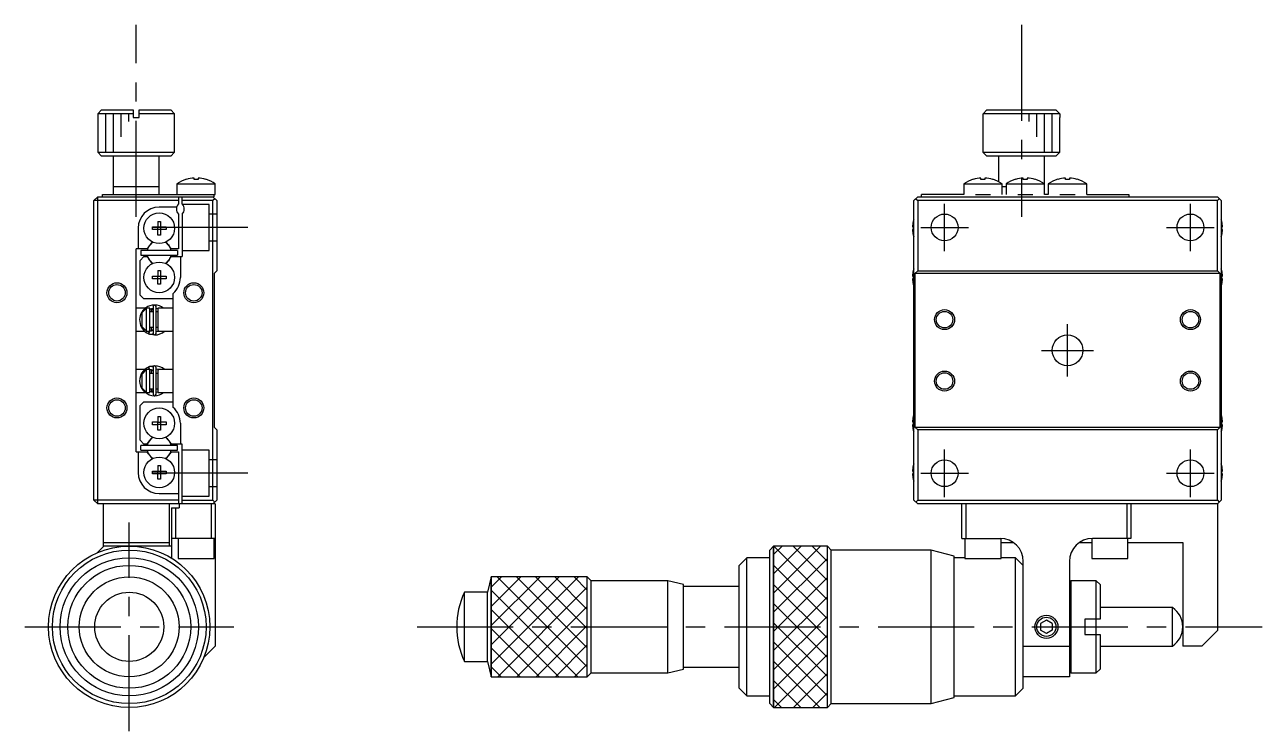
# Model space of a CAD drawing. Extents: x 16 to 397, y 5 to 228.
# Drawn here: x 235.5 to 396.5, y 91 to 183 of the extents above; entities that cross this region are included whole.
import ezdxf

# ---------------------------------------------------------------- set-up
doc = ezdxf.new("R2010")
doc.units = 0
doc.header["$LTSCALE"] = 10
doc.linetypes.add('CENTER', pattern=[2, 1.25, -0.25, 0.25, -0.25])
doc.linetypes.add('DASHED', pattern=[3.5, 2, -1.5])
doc.layers.get('0').update_dxf_attribs({"linetype": 'CONTINUOUS'})
doc.layers.add('CENTER', color=1, linetype='CENTER')

msp = doc.modelspace()

# ---------------------------------------------------------------- linework, layer by layer
at = {"color": 7, "linetype": 'CONTINUOUS'}
for p, q in [((245.458104, 171.868461), (244.958104, 171.368461)), ((249.558104, 171.368461), (244.958104, 171.368461)), ((244.958104, 171.368461), (244.958104, 166.368461)), ((245.458104, 171.868461), (249.558104, 171.868461)), ((249.558104, 171.868461), (249.558104, 170.868461)), ((249.558104, 170.868461), (250.358104, 170.868461)), ((250.358104, 171.868461), (254.458104, 171.868461)), ((250.358104, 170.868461), (250.358104, 171.868461)), ((254.958104, 171.368461), (250.358104, 171.368461)), ((254.958104, 171.368461), (254.458104, 171.868461)), ((254.958104, 166.368461), (254.958104, 171.368461)), ((360.171652, 170.868461), (360.187677, 170.868461)), ((360.171652, 170.868461), (360.171652, 166.368461)), ((360.187677, 171.368461), (360.689465, 171.868461)), ((360.187677, 170.868461), (360.187677, 171.368461)), ((370.155626, 171.368461), (360.187677, 171.368461)), ((360.689465, 171.868461), (369.653839, 171.868461)), ((369.653839, 171.868461), (370.155626, 171.368461)), ((370.155626, 171.368461), (370.155626, 170.868461)), ((370.155626, 170.868461), (370.171652, 170.868461)), ((370.171652, 166.368461), (370.171652, 170.868461)), ((244.958104, 166.368461), (254.958104, 166.368461)), ((244.958104, 166.368461), (245.458104, 165.868461)), ((254.458104, 165.868461), (254.958104, 166.368461)), ((360.171652, 166.368461), (370.171652, 166.368461)), ((360.171652, 166.368461), (360.671652, 165.868461)), ((369.671652, 165.868461), (370.171652, 166.368461)), ((254.458104, 165.868461), (245.458104, 165.868461)), ((246.958104, 165.868461), (246.958104, 160.868461)), ((252.958104, 160.868461), (252.958104, 165.868461)), ((369.671652, 165.868461), (360.671652, 165.868461)), ((362.171652, 165.868461), (362.171652, 162.549589)), ((368.171652, 160.868461), (368.171652, 165.868461)), ((256.499515, 162.831041), (256.496171, 162.837896)), ((257.498104, 162.831041), (257.498104, 163.003413)), ((258.018104, 162.831041), (257.498104, 162.831041)), ((258.018104, 163.003413), (258.018104, 162.831041)), ((259.020037, 162.837896), (259.016694, 162.831041)), ((358.913062, 162.831041), (358.909719, 162.837896)), ((359.911652, 162.831041), (359.911652, 163.003413)), ((360.431652, 162.831041), (359.911652, 162.831041)), ((360.431652, 163.003413), (360.431652, 162.831041)), ((361.433585, 162.837896), (361.430241, 162.831041)), ((364.413062, 162.831041), (364.409719, 162.837896)), ((365.411652, 162.831041), (365.411652, 163.003413)), ((365.931652, 162.831041), (365.411652, 162.831041)), ((365.931652, 163.003413), (365.931652, 162.831041)), ((366.933585, 162.837896), (366.930241, 162.831041)), ((369.913062, 162.831041), (369.909719, 162.837896)), ((370.911652, 162.831041), (370.911652, 163.003413)), ((371.431652, 162.831041), (370.911652, 162.831041)), ((371.431652, 163.003413), (371.431652, 162.831041)), ((372.433585, 162.837896), (372.430241, 162.831041)), ((252.958104, 161.868461), (246.958104, 161.868461)), ((255.258104, 162.260118), (260.258104, 162.260118)), ((255.258104, 162.260118), (255.258104, 160.868461)), ((260.258104, 160.868461), (260.258104, 162.260118)), ((357.671652, 162.260118), (357.671652, 160.868461)), ((357.671652, 162.260118), (362.671652, 162.260118)), ((362.671652, 160.868461), (362.671652, 162.260118)), ((363.171652, 161.868461), (362.671652, 161.868461)), ((363.171652, 162.260118), (363.171652, 160.868461)), ((363.171652, 162.260118), (368.171652, 162.260118)), ((368.671652, 162.260118), (368.671652, 160.868461)), ((368.671652, 162.260118), (373.671652, 162.260118)), ((373.671652, 160.868461), (373.671652, 162.260118)), ((244.958104, 160.568461), (244.458104, 160.068461)), ((244.458104, 121.068461), (244.458104, 160.068461)), ((255.458104, 160.068461), (244.458104, 160.068461)), ((244.958104, 160.568461), (260.058104, 160.568461)), ((244.958104, 120.568461), (244.958104, 160.568461)), ((245.558104, 160.568461), (245.558104, 160.868461)), ((245.558104, 160.868461), (260.258104, 160.868461)), ((255.458104, 160.568461), (255.458104, 159.629898)), ((255.958104, 159.629898), (255.958104, 160.568461)), ((259.958104, 160.068461), (255.958104, 160.068461)), ((259.958104, 160.568461), (260.458104, 160.068461)), ((260.208104, 160.318461), (259.958104, 160.068461)), ((259.958104, 121.068461), (259.958104, 160.068461)), ((260.058104, 160.868461), (260.058104, 160.568461)), ((260.458104, 160.068461), (260.458104, 150.918461)), ((351.671652, 160.568461), (351.171652, 160.068461)), ((351.171652, 121.068461), (351.171652, 160.068461)), ((351.421652, 160.318461), (351.671652, 160.068461)), ((351.671652, 160.568461), (390.671652, 160.568461)), ((390.671652, 160.068461), (351.671652, 160.068461)), ((351.671652, 160.068461), (351.671652, 150.918461)), ((352.171652, 160.568461), (352.171652, 160.868461)), ((357.671652, 160.868461), (352.171652, 160.868461)), ((359.191856, 160.868461), (361.151448, 160.868461)), ((364.691856, 160.868461), (366.651448, 160.868461)), ((368.671652, 160.868461), (368.171652, 160.868461)), ((370.191856, 160.868461), (372.151448, 160.868461)), ((373.671652, 160.868461), (379.171652, 160.868461)), ((379.171652, 160.868461), (379.171652, 160.568461)), ((391.171652, 160.068461), (390.671652, 160.568461)), ((390.921652, 160.318461), (390.671652, 160.068461)), ((390.671652, 150.918461), (390.671652, 160.068461)), ((391.171652, 160.068461), (391.171652, 121.068461)), ((255.239858, 159.218461), (252.958104, 159.218461)), ((255.458104, 158.307023), (255.458104, 153.768461)), ((255.958104, 158.307023), (255.958104, 152.768461)), ((354.971898, 158.307023), (355.371406, 158.307023)), ((386.971898, 158.307023), (387.371406, 158.307023)), ((250.208104, 156.468461), (250.208104, 153.768461)), ((252.071743, 156.288461), (252.071743, 156.648461)), ((252.071743, 156.648461), (252.778104, 156.648461)), ((252.778104, 156.288461), (252.071743, 156.288461)), ((252.778104, 157.354822), (253.138104, 157.354822)), ((252.778104, 157.354822), (252.778104, 156.648461)), ((252.788476, 156.638088), (252.778104, 156.648461)), ((252.788476, 156.298833), (252.778104, 156.288461)), ((252.778104, 155.582099), (252.778104, 156.288461)), ((252.788476, 156.638088), (253.127732, 156.638088)), ((252.788476, 156.298833), (252.788476, 156.638088)), ((253.127732, 156.298833), (252.788476, 156.298833)), ((253.127732, 156.638088), (253.138104, 156.648461)), ((253.127732, 156.638088), (253.127732, 156.298833)), ((253.127732, 156.298833), (253.138104, 156.288461)), ((253.138104, 157.354822), (253.138104, 156.648461)), ((253.138104, 156.648461), (253.844466, 156.648461)), ((253.138104, 156.288461), (253.138104, 155.582099)), ((253.844466, 156.288461), (253.138104, 156.288461)), ((253.844466, 156.648461), (253.844466, 156.288461)), ((350.981793, 156.648461), (351.10213, 156.648461)), ((351.10213, 156.288461), (350.981793, 156.288461)), ((351.097508, 157.357077), (351.10213, 157.354822)), ((351.10213, 156.648461), (351.10213, 156.288461)), ((391.241173, 157.354822), (391.245796, 157.357077)), ((391.241173, 156.648461), (391.361511, 156.648461)), ((391.241173, 156.288461), (391.241173, 156.648461)), ((391.361511, 156.288461), (391.241173, 156.288461)), ((253.138104, 155.582099), (252.778104, 155.582099)), ((351.10213, 155.582099), (351.097508, 155.579845)), ((391.245796, 155.579845), (391.241173, 155.582099)), ((249.958104, 127.368461), (249.958104, 153.768461)), ((251.407299, 153.768461), (249.958104, 153.768461)), ((250.558104, 153.568461), (250.558104, 152.968461)), ((255.358104, 153.568461), (250.558104, 153.568461)), ((251.557465, 154.028556), (251.407299, 153.768461)), ((254.50891, 153.768461), (254.358744, 154.028556)), ((255.458104, 153.768461), (254.50891, 153.768461)), ((255.358104, 153.568461), (255.358104, 152.968461)), ((250.958104, 152.768461), (250.458104, 152.268461)), ((250.458104, 147.768461), (250.458104, 152.268461)), ((250.558104, 152.968461), (255.358104, 152.968461)), ((250.958104, 152.768461), (251.407299, 152.768461)), ((251.407299, 152.768461), (251.557465, 152.508365)), ((254.358744, 152.508365), (254.50891, 152.768461)), ((254.50891, 152.768461), (255.958104, 152.768461)), ((255.708104, 152.768461), (255.708104, 150.068461)), ((252.071743, 149.888461), (252.071743, 150.248461)), ((252.071743, 150.248461), (252.778104, 150.248461)), ((252.778104, 149.888461), (252.071743, 149.888461)), ((252.778104, 150.954822), (253.138104, 150.954822)), ((252.778104, 150.954822), (252.778104, 150.248461)), ((252.788476, 150.238088), (252.778104, 150.248461)), ((252.788476, 149.898833), (252.778104, 149.888461)), ((252.778104, 149.182099), (252.778104, 149.888461)), ((252.788476, 150.238088), (253.127732, 150.238088)), ((252.788476, 149.898833), (252.788476, 150.238088)), ((253.127732, 149.898833), (252.788476, 149.898833)), ((253.127732, 150.238088), (253.138104, 150.248461)), ((253.127732, 150.238088), (253.127732, 149.898833)), ((253.127732, 149.898833), (253.138104, 149.888461)), ((253.138104, 150.954822), (253.138104, 150.248461)), ((253.138104, 150.248461), (253.844466, 150.248461)), ((253.138104, 149.888461), (253.138104, 149.182099)), ((253.844466, 149.888461), (253.138104, 149.888461)), ((253.844466, 150.248461), (253.844466, 149.888461)), ((260.108104, 150.568461), (260.458104, 150.918461)), ((260.108104, 150.568461), (260.108104, 130.568461)), ((350.981793, 150.248461), (351.10213, 150.248461)), ((351.10213, 149.888461), (350.981793, 149.888461)), ((351.097508, 150.957077), (351.10213, 150.954822)), ((351.10213, 150.248461), (351.10213, 149.888461)), ((351.321652, 150.568461), (351.671652, 150.918461)), ((391.021652, 150.568461), (351.321652, 150.568461)), ((351.321652, 150.568461), (351.321652, 130.568461)), ((351.671652, 150.918461), (390.671652, 150.918461)), ((390.671652, 150.918461), (391.021652, 150.568461)), ((391.021652, 130.568461), (391.021652, 150.568461)), ((391.241173, 150.954822), (391.245796, 150.957077)), ((391.241173, 150.248461), (391.361511, 150.248461)), ((391.241173, 149.888461), (391.241173, 150.248461)), ((391.361511, 149.888461), (391.241173, 149.888461)), ((253.138104, 149.182099), (252.778104, 149.182099)), ((351.10213, 149.182099), (351.097508, 149.179845)), ((391.245796, 149.179845), (391.241173, 149.182099)), ((250.458104, 147.768461), (250.958104, 147.268461)), ((254.758104, 147.268461), (250.958104, 147.268461)), ((254.758104, 133.147523), (254.758104, 147.989398)), ((251.167769, 146.068461), (249.958104, 146.068461)), ((250.758104, 145.484976), (251.258104, 146.014144)), ((250.758104, 143.651945), (250.758104, 145.484976)), ((251.758104, 146.068461), (251.258104, 146.068461)), ((251.258104, 146.068461), (251.258104, 143.068461)), ((251.583933, 146.311467), (251.5795, 146.310884)), ((251.643211, 146.336548), (251.588047, 146.315822)), ((251.7446, 145.947731), (251.758844, 145.953349)), ((251.75799, 145.954272), (252.151563, 146.059745)), ((251.758104, 143.068461), (251.758104, 146.068461)), ((252.151623, 145.568461), (251.758104, 145.568461)), ((251.758844, 145.953349), (251.772859, 145.958052)), ((251.772859, 145.958052), (251.787104, 145.962034)), ((251.787104, 145.962034), (251.80154, 145.965282)), ((251.80154, 145.965282), (251.816129, 145.967785)), ((251.816129, 145.967785), (251.830833, 145.969536)), ((251.830833, 145.969536), (251.845612, 145.970529)), ((251.845612, 145.970529), (251.860427, 145.970759)), ((251.860427, 145.970759), (251.875237, 145.970227)), ((251.875237, 145.970227), (251.890003, 145.968932)), ((251.890003, 145.968932), (251.904684, 145.96688)), ((251.904684, 145.96688), (251.919241, 145.964075)), ((251.919241, 145.964075), (251.933635, 145.960527)), ((251.933635, 145.960527), (251.947827, 145.956246)), ((251.947827, 145.956246), (251.961779, 145.951246)), ((251.958104, 145.568461), (251.958104, 145.953035)), ((251.961779, 145.951246), (251.975457, 145.945542)), ((251.975457, 145.945542), (251.988824, 145.939149)), ((251.988824, 145.939149), (252.001846, 145.932089)), ((252.001846, 145.932089), (252.014491, 145.92438)), ((252.014491, 145.92438), (252.026728, 145.916046)), ((252.026728, 145.916046), (252.038527, 145.907109)), ((252.038527, 145.907109), (252.04986, 145.897596)), ((252.04986, 145.897596), (252.0607, 145.887531)), ((252.0607, 145.887531), (252.071023, 145.876943)), ((252.071023, 145.876943), (252.080806, 145.865858)), ((252.080806, 145.865858), (252.090025, 145.854308)), ((252.090025, 145.854308), (252.098662, 145.84232)), ((252.098662, 145.84232), (252.106697, 145.829926)), ((252.106697, 145.829926), (252.114114, 145.817157)), ((252.114114, 145.817157), (252.120897, 145.804044)), ((252.120897, 145.804044), (252.127031, 145.790619)), ((252.127031, 145.790619), (252.132505, 145.776916)), ((252.132505, 145.776916), (252.137307, 145.762966)), ((252.137307, 145.762966), (252.141427, 145.748804)), ((252.141427, 145.748804), (252.144858, 145.734462)), ((252.144858, 145.734462), (252.147593, 145.719975)), ((252.147593, 145.719975), (252.149626, 145.705375)), ((252.149626, 145.705375), (252.150953, 145.690697)), ((252.150953, 145.690697), (252.151573, 145.675975)), ((252.151573, 145.675975), (252.151623, 145.670652)), ((252.151623, 146.271539), (252.151623, 142.771539)), ((252.551623, 142.771539), (252.551623, 146.271539)), ((252.758104, 145.568461), (252.551623, 145.568461)), ((252.551676, 146.059431), (252.758224, 146.018227)), ((252.758104, 146.068461), (252.758104, 143.068461)), ((254.758104, 146.068461), (252.758104, 146.068461)), ((251.258104, 143.122777), (250.758104, 143.651945)), ((251.758104, 143.568461), (252.151623, 143.568461)), ((251.958104, 143.090131), (251.958104, 143.568461)), ((252.150261, 143.343777), (252.148522, 143.32915)), ((252.151296, 143.358471), (252.150261, 143.343777)), ((252.151623, 143.372426), (252.151296, 143.358471)), ((252.551623, 143.568461), (252.758104, 143.568461)), ((249.958104, 143.068461), (251.054306, 143.068461)), ((251.258104, 143.068461), (251.758104, 143.068461)), ((251.578654, 142.732599), (251.588085, 142.728563)), ((251.579237, 142.732255), (251.647393, 142.96599)), ((251.584171, 142.750844), (251.583617, 142.743861)), ((251.583617, 142.743861), (251.583633, 142.738031)), ((251.583633, 142.738031), (251.584219, 142.733395)), ((251.585291, 142.758934), (251.584171, 142.750844)), ((251.584219, 142.733395), (251.585447, 142.729841)), ((251.586969, 142.768073), (251.585291, 142.758934)), ((251.585447, 142.729841), (251.587291, 142.727671)), ((251.589193, 142.778199), (251.586969, 142.768073)), ((251.587291, 142.727671), (251.588047, 142.727255)), ((251.588047, 142.727255), (251.618398, 142.715187)), ((251.59195, 142.789242), (251.589193, 142.778199)), ((251.595219, 142.801127), (251.59195, 142.789242)), ((251.598977, 142.81377), (251.595219, 142.801127)), ((251.6032, 142.827086), (251.598977, 142.81377)), ((251.607858, 142.840981), (251.6032, 142.827086)), ((251.612919, 142.855362), (251.607858, 142.840981)), ((251.618347, 142.870128), (251.612919, 142.855362)), ((251.624106, 142.885177), (251.618347, 142.870128)), ((251.618398, 142.715187), (251.651014, 142.704023)), ((251.630157, 142.900407), (251.624106, 142.885177)), ((251.636456, 142.915711), (251.630157, 142.900407)), ((251.642961, 142.930985), (251.636456, 142.915711)), ((251.641051, 142.706983), (252.327312, 142.573)), ((251.649627, 142.946124), (251.642961, 142.930985)), ((251.647393, 142.96599), (251.704572, 143.068512)), ((251.656408, 142.961022), (251.649627, 142.946124)), ((251.651014, 142.704023), (251.684134, 142.694508)), ((251.663258, 142.975578), (251.656408, 142.961022)), ((251.670128, 142.989691), (251.663258, 142.975578)), ((251.676972, 143.003264), (251.670128, 142.989691)), ((251.683743, 143.016204), (251.676972, 143.003264)), ((251.690394, 143.02842), (251.683743, 143.016204)), ((251.684134, 142.694508), (251.717677, 142.686665)), ((251.696879, 143.039829), (251.690394, 143.02842)), ((251.703154, 143.050353), (251.696879, 143.039829)), ((251.709175, 143.059919), (251.703154, 143.050353)), ((251.7149, 143.068461), (251.709175, 143.059919)), ((251.717677, 142.686665), (251.75156, 142.680511)), ((251.74208, 143.09518), (251.721634, 143.104074)), ((251.75179, 143.092402), (251.7446, 143.095347)), ((251.75156, 142.680511), (251.785701, 142.676061)), ((251.765716, 143.087323), (251.75179, 143.092402)), ((251.779884, 143.082963), (251.765716, 143.087323)), ((251.794258, 143.079336), (251.779884, 143.082963)), ((251.785701, 142.676061), (251.820015, 142.673325)), ((251.808799, 143.076453), (251.794258, 143.079336)), ((251.823468, 143.074322), (251.808799, 143.076453)), ((251.820015, 142.673325), (251.85442, 142.67231)), ((251.838224, 143.072949), (251.823468, 143.074322)), ((251.853029, 143.072338), (251.838224, 143.072949)), ((251.867841, 143.072489), (251.853029, 143.072338)), ((251.85442, 142.67231), (251.888831, 142.673017)), ((251.882621, 143.073402), (251.867841, 143.072489)), ((251.89733, 143.075073), (251.882621, 143.073402)), ((251.888831, 142.673017), (251.923165, 142.675446)), ((251.911927, 143.077496), (251.89733, 143.075073)), ((251.926375, 143.080663), (251.911927, 143.077496)), ((251.923165, 142.675446), (251.957339, 142.679588)), ((251.940636, 143.084563), (251.926375, 143.080663)), ((251.954673, 143.089184), (251.940636, 143.084563)), ((251.96845, 143.094511), (251.954673, 143.089184)), ((251.957339, 142.679588), (251.991268, 142.685436)), ((251.981932, 143.100528), (251.96845, 143.094511)), ((251.995086, 143.107217), (251.981932, 143.100528)), ((251.991268, 142.685436), (252.024871, 142.692975)), ((252.007881, 143.114558), (251.995086, 143.107217)), ((252.020285, 143.122531), (252.007881, 143.114558)), ((252.032269, 143.131113), (252.020285, 143.122531)), ((252.024871, 142.692975), (252.058065, 142.702186)), ((252.043806, 143.140279), (252.032269, 143.131113)), ((252.054868, 143.150007), (252.043806, 143.140279)), ((252.065431, 143.160268), (252.054868, 143.150007)), ((252.058065, 142.702186), (252.09077, 142.713048)), ((252.075472, 143.171038), (252.065431, 143.160268)), ((252.084967, 143.182288), (252.075472, 143.171038)), ((252.093896, 143.19399), (252.084967, 143.182288)), ((252.09077, 142.713048), (252.122905, 142.725534)), ((252.102241, 143.206114), (252.093896, 143.19399)), ((252.109983, 143.218631), (252.102241, 143.206114)), ((252.117105, 143.23151), (252.109983, 143.218631)), ((252.123592, 143.244721), (252.117105, 143.23151)), ((252.122905, 142.725534), (252.154219, 142.739533)), ((252.129432, 143.258231), (252.123592, 143.244721)), ((252.13461, 143.27201), (252.129432, 143.258231)), ((252.139118, 143.286024), (252.13461, 143.27201)), ((252.142944, 143.300241), (252.139118, 143.286024)), ((252.146081, 143.314627), (252.142944, 143.300241)), ((252.148522, 143.32915), (252.146081, 143.314627)), ((252.786395, 143.032856), (252.551673, 142.983359)), ((252.758104, 143.068461), (254.758104, 143.068461)), ((252.892915, 143.068227), (252.786395, 143.032856)), ((252.326131, 138.563905), (251.642139, 138.430362)), ((251.054249, 138.068461), (249.958104, 138.068461)), ((250.758104, 137.484976), (251.258104, 138.014144)), ((250.758104, 135.651945), (250.758104, 137.484976)), ((251.758104, 138.068461), (251.258104, 138.068461)), ((251.258104, 138.068461), (251.258104, 135.068461)), ((251.579237, 138.404666), (251.647393, 138.170931)), ((251.583617, 138.39306), (251.583633, 138.39889)), ((251.584171, 138.386077), (251.583617, 138.39306)), ((251.583633, 138.39889), (251.584219, 138.403526)), ((251.585291, 138.377987), (251.584171, 138.386077)), ((251.584219, 138.403526), (251.585447, 138.40708)), ((251.586969, 138.368848), (251.585291, 138.377987)), ((251.585447, 138.40708), (251.587291, 138.40925)), ((251.589193, 138.358722), (251.586969, 138.368848)), ((251.587291, 138.40925), (251.588047, 138.409666)), ((251.605773, 138.416916), (251.588047, 138.409666)), ((251.59195, 138.347679), (251.589193, 138.358722)), ((251.595219, 138.335794), (251.59195, 138.347679)), ((251.598977, 138.323151), (251.595219, 138.335794)), ((251.6032, 138.309835), (251.598977, 138.323151)), ((251.607858, 138.29594), (251.6032, 138.309835)), ((251.638147, 138.428711), (251.605773, 138.416916)), ((251.612919, 138.281559), (251.607858, 138.29594)), ((251.618347, 138.266794), (251.612919, 138.281559)), ((251.624106, 138.251744), (251.618347, 138.266794)), ((251.630157, 138.236515), (251.624106, 138.251744)), ((251.636456, 138.22121), (251.630157, 138.236515)), ((251.642961, 138.205936), (251.636456, 138.22121)), ((251.671058, 138.43887), (251.638147, 138.428711)), ((251.649627, 138.190797), (251.642961, 138.205936)), ((251.647393, 138.170931), (251.704572, 138.068409)), ((251.656408, 138.175899), (251.649627, 138.190797)), ((251.663258, 138.161343), (251.656408, 138.175899)), ((251.670128, 138.14723), (251.663258, 138.161343)), ((251.676972, 138.133657), (251.670128, 138.14723)), ((251.704427, 138.447369), (251.671058, 138.43887)), ((251.683743, 138.120718), (251.676972, 138.133657)), ((251.690394, 138.108501), (251.683743, 138.120718)), ((251.696879, 138.097092), (251.690394, 138.108501)), ((251.703154, 138.086568), (251.696879, 138.097092)), ((251.709175, 138.077002), (251.703154, 138.086568)), ((251.738171, 138.454188), (251.704427, 138.447369)), ((251.7149, 138.068461), (251.709175, 138.077002)), ((251.77221, 138.45931), (251.738171, 138.454188)), ((251.7446, 138.041574), (251.758844, 138.047193)), ((251.758104, 135.068461), (251.758104, 138.068461)), ((252.151623, 137.568461), (251.758104, 137.568461)), ((251.758844, 138.047193), (251.772859, 138.051896)), ((251.806459, 138.462722), (251.77221, 138.45931)), ((251.772859, 138.051896), (251.787104, 138.055878)), ((251.787104, 138.055878), (251.80154, 138.059126)), ((251.80154, 138.059126), (251.816129, 138.061629)), ((251.840836, 138.464416), (251.806459, 138.462722)), ((251.816129, 138.061629), (251.830833, 138.06338)), ((251.830833, 138.06338), (251.845612, 138.064373)), ((251.875257, 138.464389), (251.840836, 138.464416)), ((251.845612, 138.064373), (251.860427, 138.064603)), ((251.860427, 138.064603), (251.875237, 138.064071)), ((251.875237, 138.064071), (251.890003, 138.062776)), ((251.909638, 138.462639), (251.875257, 138.464389)), ((251.890003, 138.062776), (251.904684, 138.060723)), ((251.904684, 138.060723), (251.919241, 138.057919)), ((251.943896, 138.45917), (251.909638, 138.462639)), ((251.919241, 138.057919), (251.933635, 138.054371)), ((251.933635, 138.054371), (251.947827, 138.05009)), ((251.977946, 138.45399), (251.943896, 138.45917)), ((251.947827, 138.05009), (251.961779, 138.04509)), ((251.958104, 137.568461), (251.958104, 138.046787)), ((251.961779, 138.04509), (251.975457, 138.039385)), ((251.975457, 138.039385), (251.988824, 138.032993)), ((252.011705, 138.447111), (251.977946, 138.45399)), ((251.988824, 138.032993), (252.001846, 138.025932)), ((252.001846, 138.025932), (252.014491, 138.018224)), ((252.045091, 138.438549), (252.011705, 138.447111)), ((252.014491, 138.018224), (252.026728, 138.00989)), ((252.026728, 138.00989), (252.038527, 138.000953)), ((252.038527, 138.000953), (252.04986, 137.99144)), ((252.078023, 138.428323), (252.045091, 138.438549)), ((252.04986, 137.99144), (252.0607, 137.981375)), ((252.0607, 137.981375), (252.071023, 137.970786)), ((252.071023, 137.970786), (252.080806, 137.959702)), ((252.110418, 138.416459), (252.078023, 138.428323)), ((252.080806, 137.959702), (252.090025, 137.948151)), ((252.090025, 137.948151), (252.098662, 137.936164)), ((252.098662, 137.936164), (252.106697, 137.92377)), ((252.106697, 137.92377), (252.114114, 137.911)), ((252.142197, 138.402984), (252.110418, 138.416459)), ((252.114114, 137.911), (252.120897, 137.897888)), ((252.120897, 137.897888), (252.127031, 137.884463)), ((252.127031, 137.884463), (252.132505, 137.87076)), ((252.132505, 137.87076), (252.137307, 137.85681)), ((252.137307, 137.85681), (252.141427, 137.842648)), ((252.141427, 137.842648), (252.144858, 137.828306)), ((252.154268, 138.397364), (252.142197, 138.402984)), ((252.144858, 137.828306), (252.147593, 137.813818)), ((252.147593, 137.813818), (252.149626, 137.799219)), ((252.149626, 137.799219), (252.150953, 137.784541)), ((252.150953, 137.784541), (252.151573, 137.769819)), ((252.151573, 137.769819), (252.151623, 137.764495)), ((252.151623, 138.365382), (252.151623, 134.865382)), ((252.551623, 134.865382), (252.551623, 138.365382)), ((252.758104, 137.568461), (252.551623, 137.568461)), ((252.551645, 138.153566), (252.781311, 138.105544)), ((252.758104, 138.068461), (252.758104, 135.068461)), ((254.758104, 138.068461), (252.758104, 138.068461)), ((252.781311, 138.105544), (252.892363, 138.0689)), ((251.258104, 135.122777), (250.758104, 135.651945)), ((251.758104, 135.568461), (252.151623, 135.568461)), ((251.958104, 135.183883), (251.958104, 135.568461)), ((252.102241, 135.299958), (252.093896, 135.287833)), ((252.109983, 135.312475), (252.102241, 135.299958)), ((252.117105, 135.325354), (252.109983, 135.312475)), ((252.123592, 135.338565), (252.117105, 135.325354)), ((252.129432, 135.352075), (252.123592, 135.338565)), ((252.13461, 135.365854), (252.129432, 135.352075)), ((252.139118, 135.379868), (252.13461, 135.365854)), ((252.142944, 135.394084), (252.139118, 135.379868)), ((252.146081, 135.408471), (252.142944, 135.394084)), ((252.148522, 135.422994), (252.146081, 135.408471)), ((252.150261, 135.43762), (252.148522, 135.422994)), ((252.151296, 135.452315), (252.150261, 135.43762)), ((252.151623, 135.46627), (252.151296, 135.452315)), ((252.551623, 135.568461), (252.758104, 135.568461)), ((249.958104, 135.068461), (251.16678, 135.068461)), ((250.958104, 133.868461), (250.458104, 133.368461)), ((250.958104, 133.868461), (254.758104, 133.868461)), ((251.258104, 135.068461), (251.758104, 135.068461)), ((251.582287, 134.825127), (251.5795, 134.826038)), ((251.588047, 134.821099), (251.645944, 134.799484)), ((251.75179, 135.186246), (251.7446, 135.189191)), ((251.765716, 135.181166), (251.75179, 135.186246)), ((252.15153, 135.07718), (251.757923, 135.182676)), ((251.779884, 135.176807), (251.765716, 135.181166)), ((251.794258, 135.17318), (251.779884, 135.176807)), ((251.808799, 135.170297), (251.794258, 135.17318)), ((251.823468, 135.168166), (251.808799, 135.170297)), ((251.838224, 135.166793), (251.823468, 135.168166)), ((251.853029, 135.166181), (251.838224, 135.166793)), ((251.867841, 135.166333), (251.853029, 135.166181)), ((251.882621, 135.167246), (251.867841, 135.166333)), ((251.89733, 135.168917), (251.882621, 135.167246)), ((251.911927, 135.17134), (251.89733, 135.168917)), ((251.926375, 135.174507), (251.911927, 135.17134)), ((251.940636, 135.178407), (251.926375, 135.174507)), ((251.954673, 135.183028), (251.940636, 135.178407)), ((251.96845, 135.188355), (251.954673, 135.183028)), ((251.981932, 135.194372), (251.96845, 135.188355)), ((251.995086, 135.201061), (251.981932, 135.194372)), ((252.007881, 135.208402), (251.995086, 135.201061)), ((252.020285, 135.216375), (252.007881, 135.208402)), ((252.032269, 135.224956), (252.020285, 135.216375)), ((252.043806, 135.234123), (252.032269, 135.224956)), ((252.054868, 135.24385), (252.043806, 135.234123)), ((252.065431, 135.254112), (252.054868, 135.24385)), ((252.075472, 135.264882), (252.065431, 135.254112)), ((252.084967, 135.276132), (252.075472, 135.264882)), ((252.093896, 135.287833), (252.084967, 135.276132)), ((252.758194, 135.118687), (252.551627, 135.077484)), ((252.758104, 135.068461), (254.758104, 135.068461)), ((250.458104, 128.868461), (250.458104, 133.368461)), ((252.071743, 130.888461), (252.071743, 131.248461)), ((252.071743, 131.248461), (252.778104, 131.248461)), ((252.778104, 130.888461), (252.071743, 130.888461)), ((252.778104, 131.954822), (253.138104, 131.954822)), ((252.778104, 131.954822), (252.778104, 131.248461)), ((252.788476, 131.238088), (252.778104, 131.248461)), ((252.788476, 130.898833), (252.778104, 130.888461)), ((252.778104, 130.182099), (252.778104, 130.888461)), ((252.788476, 131.238088), (253.127732, 131.238088)), ((252.788476, 130.898833), (252.788476, 131.238088)), ((253.127732, 130.898833), (252.788476, 130.898833)), ((253.127732, 131.238088), (253.138104, 131.248461)), ((253.127732, 131.238088), (253.127732, 130.898833)), ((253.127732, 130.898833), (253.138104, 130.888461)), ((253.138104, 131.954822), (253.138104, 131.248461)), ((253.138104, 131.248461), (253.844466, 131.248461)), ((253.138104, 130.888461), (253.138104, 130.182099)), ((253.844466, 130.888461), (253.138104, 130.888461)), ((253.844466, 131.248461), (253.844466, 130.888461)), ((255.708104, 131.068461), (255.708104, 128.368461)), ((260.458104, 130.218461), (260.108104, 130.568461)), ((350.981793, 131.248461), (351.10213, 131.248461)), ((351.10213, 130.888461), (350.981793, 130.888461)), ((351.097508, 131.957077), (351.10213, 131.954822)), ((351.10213, 131.248461), (351.10213, 130.888461)), ((351.671652, 130.218461), (351.321652, 130.568461)), ((351.321652, 130.568461), (391.021652, 130.568461)), ((391.021652, 130.568461), (390.671652, 130.218461)), ((391.241173, 131.954822), (391.245796, 131.957077)), ((391.241173, 131.248461), (391.361511, 131.248461)), ((391.241173, 130.888461), (391.241173, 131.248461)), ((391.361511, 130.888461), (391.241173, 130.888461)), ((250.458104, 128.868461), (250.958104, 128.368461)), ((253.138104, 130.182099), (252.778104, 130.182099)), ((260.458104, 130.218461), (260.458104, 121.068461)), ((351.10213, 130.182099), (351.097508, 130.179845)), ((351.671652, 130.218461), (351.671652, 121.068461)), ((390.671652, 130.218461), (351.671652, 130.218461)), ((390.671652, 121.068461), (390.671652, 130.218461)), ((391.245796, 130.179845), (391.241173, 130.182099)), ((249.958104, 127.368461), (251.407299, 127.368461)), ((250.208104, 127.368461), (250.208104, 124.668461)), ((250.558104, 127.568461), (250.558104, 128.168461)), ((255.358104, 128.168461), (250.558104, 128.168461)), ((250.558104, 127.568461), (255.358104, 127.568461)), ((251.407299, 128.368461), (250.958104, 128.368461)), ((251.407299, 128.368461), (251.557465, 128.628556)), ((251.557465, 127.108365), (251.407299, 127.368461)), ((254.358744, 128.628556), (254.50891, 128.368461)), ((254.50891, 127.368461), (254.358744, 127.108365)), ((255.958104, 128.368461), (254.50891, 128.368461)), ((254.50891, 127.368461), (255.458104, 127.368461)), ((255.358104, 127.568461), (255.358104, 128.168461)), ((255.458104, 127.368461), (255.458104, 120.568461)), ((255.958104, 120.568461), (255.958104, 128.368461)), ((252.071743, 124.488461), (252.071743, 124.848461)), ((252.071743, 124.848461), (252.778104, 124.848461)), ((252.778104, 124.488461), (252.071743, 124.488461)), ((252.778104, 125.554822), (253.138104, 125.554822)), ((252.778104, 125.554822), (252.778104, 124.848461)), ((252.788476, 124.838088), (252.778104, 124.848461)), ((252.788476, 124.498833), (252.778104, 124.488461)), ((252.778104, 123.782099), (252.778104, 124.488461)), ((252.788476, 124.838088), (253.127732, 124.838088)), ((252.788476, 124.498833), (252.788476, 124.838088)), ((253.127732, 124.498833), (252.788476, 124.498833)), ((253.127732, 124.838088), (253.138104, 124.848461)), ((253.127732, 124.838088), (253.127732, 124.498833)), ((253.127732, 124.498833), (253.138104, 124.488461)), ((253.138104, 125.554822), (253.138104, 124.848461)), ((253.138104, 124.848461), (253.844466, 124.848461)), ((253.138104, 124.488461), (253.138104, 123.782099)), ((253.844466, 124.488461), (253.138104, 124.488461)), ((253.844466, 124.848461), (253.844466, 124.488461)), ((350.981793, 124.848461), (351.10213, 124.848461)), ((351.10213, 124.488461), (350.981793, 124.488461)), ((351.097508, 125.557077), (351.10213, 125.554822)), ((351.10213, 124.848461), (351.10213, 124.488461)), ((391.241173, 125.554822), (391.245796, 125.557077)), ((391.241173, 124.848461), (391.361511, 124.848461)), ((391.241173, 124.488461), (391.241173, 124.848461)), ((391.361511, 124.488461), (391.241173, 124.488461)), ((253.138104, 123.782099), (252.778104, 123.782099)), ((351.10213, 123.782099), (351.097508, 123.779845)), ((391.245796, 123.779845), (391.241173, 123.782099)), ((244.958104, 120.568461), (244.458104, 121.068461)), ((255.458104, 121.068461), (244.458104, 121.068461)), ((252.958104, 121.918461), (255.458104, 121.918461)), ((255.958104, 121.068461), (259.958104, 121.068461)), ((259.958104, 121.068461), (260.208104, 120.818461)), ((260.458104, 121.068461), (259.958104, 120.568461)), ((351.171652, 121.068461), (351.671652, 120.568461)), ((351.671652, 121.068461), (351.421652, 120.818461)), ((351.671652, 121.068461), (390.671652, 121.068461)), ((390.671652, 121.068461), (390.921652, 120.818461)), ((390.671652, 120.568461), (391.171652, 121.068461)), ((255.458104, 120.568461), (244.958104, 120.568461)), ((245.658104, 120.568461), (245.658104, 114.968461)), ((254.258104, 120.568461), (254.258104, 115.068461)), ((254.558104, 120.068461), (254.558104, 113.512732)), ((254.558104, 120.068461), (255.558104, 120.068461)), ((255.058104, 120.068461), (255.058104, 116.068461)), ((255.558104, 120.568461), (255.558104, 120.068461)), ((260.258104, 120.568461), (255.558104, 120.568461)), ((259.758104, 116.068461), (259.758104, 120.568461)), ((260.258104, 120.568461), (260.258104, 102.068461)), ((390.671652, 120.568461), (351.671652, 120.568461)), ((357.421652, 116.068461), (357.421652, 120.568461)), ((357.921652, 120.568461), (357.921652, 116.068461)), ((378.921652, 116.068461), (378.921652, 120.568461)), ((379.421652, 120.568461), (379.421652, 116.068461)), ((390.671652, 120.568461), (390.671652, 104.068461)), ((260.258104, 116.068461), (254.558104, 116.068461)), ((255.408104, 116.068461), (255.408104, 113.468461)), ((260.108104, 113.468461), (260.108104, 116.068461)), ((357.421652, 116.068461), (362.421652, 116.068461)), ((357.821652, 116.068461), (357.821652, 113.468461)), ((362.521652, 113.468461), (362.521652, 116.066793)), ((374.321652, 116.066793), (374.321652, 113.468461)), ((379.421652, 116.068461), (374.421652, 116.068461)), ((379.021652, 113.468461), (379.021652, 116.068461)), ((245.758104, 115.068461), (244.899454, 114.209811)), ((245.658104, 115.568461), (254.258104, 115.568461)), ((254.558104, 115.068461), (245.758104, 115.068461)), ((332.921652, 115.068461), (332.421652, 114.568461)), ((332.421652, 94.568461), (332.421652, 114.568461)), ((339.921652, 115.068461), (332.921652, 115.068461)), ((332.921652, 94.068461), (332.921652, 115.068461)), ((339.921652, 115.068461), (332.921652, 115.068461)), ((332.921652, 115.068461), (332.921652, 94.068461)), ((340.421652, 114.568461), (339.921652, 115.068461)), ((339.921652, 94.068461), (339.921652, 115.068461)), ((339.921652, 94.068461), (339.921652, 115.068461)), ((353.421652, 114.568461), (340.421652, 114.568461)), ((340.421652, 94.568461), (340.421652, 114.568461)), ((356.421652, 113.768461), (353.421652, 114.568461)), ((353.421652, 94.568461), (353.421652, 114.568461)), ((362.521652, 115.568461), (364.079964, 115.568461)), ((372.763339, 115.568461), (374.321652, 115.568461)), ((379.021652, 115.568461), (386.171652, 115.568461)), ((386.171652, 115.568461), (386.171652, 102.068461)), ((255.408104, 113.468461), (260.108104, 113.468461)), ((329.421652, 113.568461), (328.421652, 112.568461)), ((332.421652, 113.568461), (329.421652, 113.568461)), ((329.421652, 95.568461), (329.421652, 113.568461)), ((356.421652, 95.368461), (356.421652, 113.768461)), ((357.821652, 113.568461), (356.421652, 113.568461)), ((357.821652, 113.468461), (362.521652, 113.468461)), ((364.421652, 113.568461), (362.521652, 113.568461)), ((365.421652, 112.568461), (364.421652, 113.568461)), ((364.421652, 95.568461), (364.421652, 113.568461)), ((365.421652, 96.568461), (365.421652, 113.068461)), ((371.421652, 113.068461), (371.421652, 98.068461)), ((374.321652, 113.468461), (379.021652, 113.468461)), ((328.421652, 96.568461), (328.421652, 112.568461)), ((296.171652, 111.068461), (295.671652, 109.068461)), ((308.671652, 111.068461), (296.171652, 111.068461)), ((296.171652, 98.068461), (296.171652, 111.068461)), ((308.671652, 111.068461), (296.171652, 111.068461)), ((296.171652, 111.068461), (296.171652, 98.068461)), ((309.171652, 110.568461), (308.671652, 111.068461)), ((308.671652, 98.068461), (308.671652, 111.068461)), ((308.671652, 98.068461), (308.671652, 111.068461)), ((319.171652, 110.568461), (309.171652, 110.568461)), ((309.171652, 98.568461), (309.171652, 110.568461)), ((321.171652, 110.068461), (319.171652, 110.568461)), ((319.171652, 98.568461), (319.171652, 110.568461)), ((321.171652, 99.068461), (321.171652, 110.068461)), ((328.421652, 109.818461), (321.171652, 109.818461)), ((371.621652, 110.568461), (371.421652, 110.368461)), ((371.621652, 110.568461), (371.621652, 98.568461)), ((374.921652, 110.568461), (371.621652, 110.568461)), ((375.421652, 110.068461), (374.921652, 110.568461)), ((374.921652, 98.568461), (374.921652, 110.568461)), ((375.421652, 110.068461), (375.421652, 105.568461)), ((295.671652, 109.068461), (292.684819, 109.068461)), ((292.684819, 100.068461), (292.684819, 109.068461)), ((295.671652, 100.068461), (295.671652, 109.068461)), ((384.829964, 107.068461), (375.421652, 107.068461)), ((384.829964, 102.068461), (384.829964, 107.068461)), ((368.421652, 105.434486), (367.671652, 105.001473)), ((367.671652, 105.001473), (367.671652, 104.135448)), ((369.171652, 105.001473), (368.421652, 105.434486)), ((369.171652, 105.001473), (369.171652, 104.135448)), ((373.421652, 105.568461), (373.421652, 103.568461)), ((375.421652, 105.568461), (373.421652, 105.568461)), ((368.421652, 103.702435), (367.671652, 104.135448)), ((369.171652, 104.135448), (368.421652, 103.702435)), ((373.421652, 103.568461), (375.421652, 103.568461)), ((375.421652, 103.568461), (375.421652, 99.068461)), ((388.671652, 102.068461), (390.671652, 104.068461)), ((258.772105, 100.582461), (260.258104, 102.068461)), ((365.421652, 102.068461), (371.421652, 102.068461)), ((375.421652, 102.068461), (384.829964, 102.068461)), ((388.671652, 102.068461), (386.171652, 102.068461)), ((292.684819, 100.068461), (295.671652, 100.068461)), ((295.671652, 100.068461), (296.171652, 98.068461)), ((308.671652, 98.068461), (309.171652, 98.568461)), ((309.171652, 98.568461), (319.171652, 98.568461)), ((319.171652, 98.568461), (321.171652, 99.068461)), ((321.171652, 99.318461), (328.421652, 99.318461)), ((371.421652, 98.768461), (371.621652, 98.568461)), ((371.621652, 98.568461), (374.921652, 98.568461)), ((374.921652, 98.568461), (375.421652, 99.068461)), ((296.171652, 98.068461), (308.671652, 98.068461)), ((296.171652, 98.068461), (308.671652, 98.068461)), ((371.421652, 98.068461), (365.421652, 98.068461)), ((328.421652, 96.568461), (329.421652, 95.568461)), ((329.421652, 95.568461), (332.421652, 95.568461)), ((353.421652, 94.568461), (356.421652, 95.368461)), ((356.421652, 95.568461), (364.421652, 95.568461)), ((364.421652, 95.568461), (365.421652, 96.568461)), ((332.421652, 94.568461), (332.921652, 94.068461)), ((332.921652, 94.068461), (339.921652, 94.068461)), ((332.921652, 94.068461), (339.921652, 94.068461)), ((339.921652, 94.068461), (340.421652, 94.568461)), ((340.421652, 94.568461), (353.421652, 94.568461))]:
    msp.add_line(p, q, dxfattribs=at)
at = {"color": 3, "linetype": 'CONTINUOUS'}
for p, q in [((245.958104, 171.368461), (245.958104, 166.368461)), ((246.958104, 171.368461), (246.958104, 166.368461)), ((247.958104, 171.368461), (247.958104, 168.368461)), ((248.958104, 171.368461), (248.958104, 170.368461)), ((366.171652, 170.368461), (366.171652, 171.368461)), ((367.171652, 168.368461), (367.171652, 171.368461)), ((368.171652, 166.368461), (368.171652, 171.368461)), ((369.171652, 166.368461), (369.171652, 171.368461)), ((332.921652, 113.969772), (334.02034, 115.068461)), ((332.921652, 111.469772), (336.52034, 115.068461)), ((332.921652, 108.969772), (339.02034, 115.068461)), ((332.946498, 115.068461), (339.921652, 108.093306)), ((335.446498, 115.068461), (339.921652, 110.593306)), ((337.946498, 115.068461), (339.921652, 113.093306)), ((332.921652, 106.469772), (339.921652, 113.469772)), ((332.921652, 112.593306), (339.921652, 105.593306)), ((296.171652, 109.719772), (297.52034, 111.068461)), ((296.171652, 107.219772), (300.02034, 111.068461)), ((296.171652, 104.719772), (302.52034, 111.068461)), ((296.171652, 102.219772), (305.02034, 111.068461)), ((296.171652, 99.719772), (307.52034, 111.068461)), ((296.946498, 111.068461), (308.671652, 99.343306)), ((297.02034, 98.068461), (308.671652, 109.719772)), ((299.446498, 111.068461), (308.671652, 101.843306)), ((301.946498, 111.068461), (308.671652, 104.343306)), ((304.446498, 111.068461), (308.671652, 106.843306)), ((306.946498, 111.068461), (308.671652, 109.343306)), ((332.921652, 103.969772), (339.921652, 110.969772)), ((332.921652, 110.093306), (339.921652, 103.093306)), ((296.171652, 109.343306), (307.446498, 98.068461)), ((332.921652, 101.469772), (339.921652, 108.469772)), ((296.171652, 106.843306), (304.946498, 98.068461)), ((299.52034, 98.068461), (308.671652, 107.219772)), ((332.921652, 107.593306), (339.921652, 100.593306)), ((302.02034, 98.068461), (308.671652, 104.719772)), ((332.921652, 98.969772), (339.921652, 105.969772)), ((332.921652, 105.093306), (339.921652, 98.093306)), ((296.171652, 104.343306), (302.446498, 98.068461)), ((332.921652, 96.469772), (339.921652, 103.469772)), ((296.171652, 101.843306), (299.946498, 98.068461)), ((304.52034, 98.068461), (308.671652, 102.219772)), ((332.921652, 102.593306), (339.921652, 95.593306)), ((332.921652, 100.093306), (338.946498, 94.068461)), ((333.02034, 94.068461), (339.921652, 100.969772)), ((296.171652, 99.343306), (297.446498, 98.068461)), ((307.02034, 98.068461), (308.671652, 99.719772)), ((335.52034, 94.068461), (339.921652, 98.469772)), ((332.921652, 97.593306), (336.446498, 94.068461)), ((332.921652, 95.093306), (333.946498, 94.068461)), ((338.02034, 94.068461), (339.921652, 95.969772))]:
    msp.add_line(p, q, dxfattribs=at)
at = {"color": 3, "linetype": 'DASHED'}
for p, q in [((259.458104, 159.568461), (256.008382, 159.568461)), ((259.458104, 153.568461), (259.458104, 159.568461)), ((260.458104, 158.318461), (259.458104, 158.318461)), ((259.458104, 154.818461), (260.458104, 154.818461)), ((255.958104, 153.568461), (259.458104, 153.568461)), ((259.458104, 127.568461), (255.958104, 127.568461)), ((259.458104, 121.568461), (259.458104, 127.568461)), ((260.458104, 126.318461), (259.458104, 126.318461)), ((259.458104, 122.818461), (260.458104, 122.818461)), ((255.958104, 121.568461), (259.458104, 121.568461))]:
    msp.add_line(p, q, dxfattribs=at)
at = {"color": 7, "linetype": 'CONTINUOUS'}
for centre, radius in [((252.958104, 156.468461), 2), ((355.171652, 156.568461), 1.75), ((387.171652, 156.568461), 1.75), ((252.958104, 150.068461), 2), ((247.458104, 148.068461), 1.075), ((257.458104, 148.068461), 1.075), ((355.171652, 144.568461), 1.075), ((387.171652, 144.568461), 1.075), ((371.171652, 140.568461), 2), ((355.171652, 136.568461), 1.075), ((387.171652, 136.568461), 1.075), ((247.458104, 133.068461), 1.075), ((257.458104, 133.068461), 1.075), ((252.958104, 131.068461), 2), ((252.958104, 124.668461), 2), ((355.171652, 124.568461), 1.75), ((387.171652, 124.568461), 1.75), ((249.058104, 104.568461), 10.5), ((249.058104, 104.568461), 10), ((249.058104, 104.568461), 9), ((249.058104, 104.568461), 8), ((249.058104, 104.568461), 6.5), ((249.058104, 104.568461), 4.5), ((368.421652, 104.568461), 1.25)]:
    msp.add_circle(centre, radius, dxfattribs=at)
at = {"color": 3, "linetype": 'CONTINUOUS'}
for centre, radius in [((247.458104, 148.068461), 1.3), ((257.458104, 148.068461), 1.3), ((355.171652, 144.568461), 1.3), ((387.171652, 144.568461), 1.3), ((355.171652, 136.568461), 1.3), ((387.171652, 136.568461), 1.3), ((247.458104, 133.068461), 1.3), ((257.458104, 133.068461), 1.3), ((368.421652, 104.568461), 1.5), ((368.421652, 104.568461), 1.25)]:
    msp.add_circle(centre, radius, dxfattribs=at)
at = {"color": 7, "linetype": 'CONTINUOUS'}
for centre, radius, start, end in [((257.758104, 158.518461), 4.5, 106.285843, 123.748989), ((257.758104, 158.518461), 4.492483, 93.317816, 106.26943), ((257.758104, 158.518461), 4.492483, 73.73057, 86.682184), ((257.758104, 158.518461), 4.5, 56.251011, 73.714157), ((360.171652, 158.518461), 4.5, 106.285843, 123.748989), ((360.171652, 158.518461), 4.492483, 93.317816, 106.26943), ((360.171652, 158.518461), 4.492483, 73.73057, 86.682184), ((360.171652, 158.518461), 4.5, 56.251011, 73.714157), ((365.671652, 158.518461), 4.5, 106.285843, 123.748989), ((365.671652, 158.518461), 4.492483, 93.317816, 106.26943), ((365.671652, 158.518461), 4.492483, 73.73057, 86.682184), ((365.671652, 158.518461), 4.5, 56.251011, 73.714157), ((371.171652, 158.518461), 4.5, 106.285843, 123.748989), ((371.171652, 158.518461), 4.492483, 93.317816, 106.26943), ((371.171652, 158.518461), 4.492483, 73.73057, 86.682184), ((371.171652, 158.518461), 4.5, 56.251011, 73.714157), ((256.208104, 158.968461), 1, 138.590378, 221.409622), ((255.208104, 158.968461), 1, 318.590378, 41.409622), ((252.958104, 156.468461), 2.75, 90, 180), ((354.171652, 156.468461), 3.194933, 163.893288, 176.770291), ((354.171652, 156.468461), 3.194933, 183.229709, 196.106712), ((354.171652, 156.468461), 3.2, 159.635865, 163.877467), ((388.171652, 156.468461), 3.2, 16.122533, 20.364135), ((388.171652, 156.468461), 3.194933, 3.229709, 16.106712), ((388.171652, 156.468461), 3.194933, 343.893288, 356.770291), ((252.958104, 153.26846), 1.5875, 120.433182, 169.10691), ((253.073009, 153.153556), 1.75, 121.881533, 150), ((252.958104, 153.26846), 1.5875, 10.89309, 59.566818), ((252.843199, 153.153556), 1.75, 30, 58.118467), ((354.171652, 156.468461), 3.2, 196.122533, 200.364135), ((388.171652, 156.468461), 3.2, 339.635865, 343.877467), ((252.958104, 153.26846), 1.5875, 190.893016, 239.566737), ((253.073009, 153.383365), 1.75, 210, 238.118467), ((252.958104, 153.26846), 1.5875, 300.433263, 349.106984), ((252.843199, 153.383365), 1.75, 301.881533, 330), ((252.958104, 150.068461), 2.75, 310.885193, 0), ((354.171652, 150.068461), 3.194933, 163.893288, 176.770291), ((354.171652, 150.068461), 3.194933, 183.229709, 196.106712), ((354.171652, 150.068461), 3.2, 159.635865, 163.877467), ((388.171652, 150.068461), 3.2, 16.122533, 20.364135), ((388.171652, 150.068461), 3.194933, 3.229709, 16.106712), ((388.171652, 150.068461), 3.194933, 343.893288, 356.770291), ((354.171652, 150.068461), 3.2, 196.122533, 200.364135), ((388.171652, 150.068461), 3.2, 339.635865, 343.877467), ((252.351627, 144.521536), 1.948828, 125.527392, 246.941699), ((252.35329, 144.515767), 1.95449, 90.807854, 125.46878), ((252.351623, 146.271539), 0.2, 0, 180), ((252.352253, 144.524365), 1.945793, 52.533808, 89.180643), ((252.351623, 142.771539), 0.2, 180, 0), ((252.3498, 144.525666), 1.952902, 270.843123, 311.731914), ((252.351623, 138.365382), 0.2, 0, 180), ((252.349876, 136.611448), 1.952708, 48.275844, 89.150244), ((252.35202, 136.615529), 1.948849, 113.070586, 269.197143), ((252.351623, 134.865382), 0.2, 180, 0), ((252.352939, 136.610549), 1.943782, 270.705552, 307.486733), ((252.958104, 131.068461), 2.75, 0, 49.114807), ((354.171652, 131.068461), 3.2, 159.635865, 163.877467), ((388.171652, 131.068461), 3.2, 16.122533, 20.364135), ((354.171652, 131.068461), 3.194933, 163.893288, 176.770291), ((354.171652, 131.068461), 3.194933, 183.229709, 196.106712), ((388.171652, 131.068461), 3.194933, 3.229709, 16.106712), ((388.171652, 131.068461), 3.194933, 343.893288, 356.770291), ((252.958104, 127.868462), 1.5875, 120.433263, 169.106984), ((253.073009, 127.753556), 1.75, 121.881533, 150), ((252.958104, 127.868462), 1.5875, 10.893016, 59.566737), ((252.843199, 127.753556), 1.75, 30, 58.118467), ((354.171652, 131.068461), 3.2, 196.122533, 200.364135), ((388.171652, 131.068461), 3.2, 339.635865, 343.877467), ((252.958104, 127.868462), 1.5875, 190.89309, 239.566818), ((252.958104, 127.868462), 1.5875, 300.433182, 349.10691), ((253.073009, 127.983365), 1.75, 210, 238.118467), ((252.843199, 127.983365), 1.75, 301.881533, 330), ((354.171652, 124.668461), 3.2, 159.635865, 163.877467), ((388.171652, 124.668461), 3.2, 16.122533, 20.364135), ((252.958104, 124.668461), 2.75, 180, 270), ((354.171652, 124.668461), 3.194933, 163.893288, 176.770291), ((354.171652, 124.668461), 3.194933, 183.229709, 196.106712), ((388.171652, 124.668461), 3.194933, 3.229709, 16.106712), ((388.171652, 124.668461), 3.194933, 343.893288, 356.770291), ((354.171652, 124.668461), 3.2, 196.122533, 200.364135), ((388.171652, 124.668461), 3.2, 339.635865, 343.877467), ((362.421652, 113.068461), 3, 0, 90), ((374.421652, 113.068461), 3, 90, 180), ((302.171652, 104.568461), 10.5, 154.623066, 205.376934), ((383.171652, 104.568461), 3, 303.55731, 56.44269)]:
    msp.add_arc(centre, radius, start, end, dxfattribs=at)
at = {"layer": 'CENTER', "color": 1, "linetype": 'CENTER'}
for p, q in [((249.958104, 157.968461), (249.958104, 182.968461)), ((365.171652, 182.968461), (365.171652, 157.968461)), ((355.171652, 153.468461), (355.171652, 159.668461)), ((387.171652, 153.468461), (387.171652, 159.668461)), ((264.508104, 156.568461), (249.508104, 156.568461)), ((352.071652, 156.568461), (358.271652, 156.568461)), ((384.071652, 156.568461), (390.271652, 156.568461)), ((371.171652, 137.168461), (371.171652, 143.968461)), ((367.771652, 140.568461), (374.571652, 140.568461)), ((355.171652, 121.468461), (355.171652, 127.668461)), ((387.171652, 121.468461), (387.171652, 127.668461)), ((264.508104, 124.568461), (249.508104, 124.568461)), ((352.071652, 124.568461), (358.271652, 124.568461)), ((384.071652, 124.568461), (390.271652, 124.568461)), ((249.058104, 90.968461), (249.058104, 118.168461)), ((235.458104, 104.568461), (262.658104, 104.568461)), ((286.516581, 104.568461), (396.516581, 104.568461))]:
    msp.add_line(p, q, dxfattribs=at)

doc.saveas('drawing.dxf')
